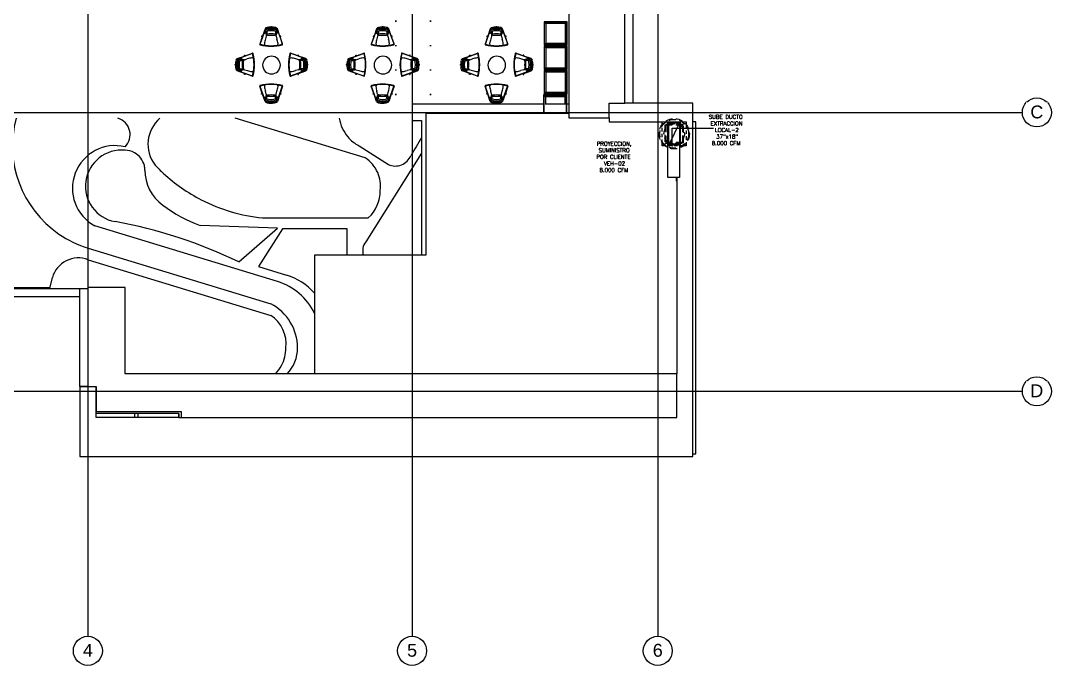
# Model space of a CAD drawing. Header units: inches. Extents: x -3 to 209, y -384 to 20.
# Drawn here: x 159.54 to 203.93, y -300.63 to -272.89 of the extents above; entities that cross this region are included whole.
import ezdxf
from ezdxf import colors
from ezdxf.entities.mleader import LeaderData, LeaderLine
from ezdxf.math import Vec2, Vec3

# ---------------------------------------------------------------- set-up
doc = ezdxf.new("R2010")
doc.units = ezdxf.units.IN
doc.header["$MEASUREMENT"] = 0
doc.linetypes.add('-$0$HIDDEN', pattern=[0.375, 0.25, -0.125])
for name, color, linetype, lineweight in [('A-DETL', 253, 'Continuous', 9), ('A-FLOR', 253, 'Continuous', 9), ('I-FURN', 253, 'Continuous', 9), ('I-FURN-PNLS', 253, 'Continuous', 9), ('L-SITE', 253, 'Continuous', 9), ('S-BEAM', 253, 'Continuous', 13), ('S-COLS', 6, 'Continuous', 13), ('S-GRID', 253, 'Continuous', 9), ('S-GRID-IDEN', 253, 'Continuous', 9)]:
    doc.layers.add(name, color=color, linetype=linetype, lineweight=lineweight)
for name, color, linetype in [('A-WALL', 253, 'Continuous'), ('Hvac Equipos', 3, 'Continuous'), ('NFF-FURN', 253, 'Continuous'), ('PROYECTADOS', 253, 'Continuous')]:
    doc.layers.add(name, color=color, linetype=linetype)
doc.styles.add('Arial_1', font='arial.ttf', dxfattribs={"height": 0.553237})
doc.styles.get("Standard").update_dxf_attribs({"font": 'arial.ttf'})
doc.styles.add('TX1_100', font='romans.shx', dxfattribs={"height": 0.14})

# ---------------------------------------------------------------- blocks, each defined once
blk = doc.blocks.new('veh-01')
at = {"layer": 'Hvac Equipos', "color": 251, "linetype": '-$0$HIDDEN', "true_color": 0x636466}
for p, q in [((46.31, 58.99), (46.31, 59.091)), ((46.31, 59.091), (46.411, 59.091)), ((47.078, 58.996), (46.405, 58.996)), ((46.405, 58.996), (46.405, 58.323)), ((47.047, 58.964), (46.437, 58.964)), ((46.437, 58.964), (46.437, 58.354)), ((47.047, 58.354), (47.047, 58.964)), ((47.073, 59.091), (47.174, 59.091)), ((47.078, 58.323), (47.078, 58.996)), ((47.174, 59.091), (47.174, 58.99)), ((46.31, 58.227), (46.31, 58.328)), ((46.411, 58.227), (46.31, 58.227)), ((46.405, 58.323), (47.078, 58.323)), ((46.437, 58.354), (47.047, 58.354)), ((47.174, 58.227), (47.073, 58.227)), ((47.174, 58.328), (47.174, 58.227))]:
    blk.add_line(p, q, dxfattribs=at)
at = {"layer": 'Hvac Equipos', "color": 251, "linetype": '-$0$HIDDEN', "ltscale": 0.5, "true_color": 0x636466}
for p, q in [((46.31, 58.328), (46.31, 58.99)), ((46.411, 59.091), (47.073, 59.091)), ((47.174, 58.99), (47.174, 58.328)), ((47.073, 58.227), (46.411, 58.227))]:
    blk.add_line(p, q, dxfattribs=at)
at = {"layer": 'Hvac Equipos', "color": 251, "linetype": '-$0$HIDDEN', "true_color": 0x636466}
for radius in [0.544, 0.518, 0.367]:
    blk.add_circle((46.742, 58.659), radius, dxfattribs=at)
blk = doc.blocks.new('rr')
at = {"linetype": 'ByBlock', "lineweight": -2}
for p, q in [((-0.0127, -0.0127), (0.0127, 0.0127)), ((-0.0127, -0.0127), (-0.0127, 0.0127)), ((-0.0127, 0.0127), (0.0127, 0.0127)), ((0.0127, 0.0127), (0.0127, -0.0127)), ((0.0127, -0.0127), (-0.0127, -0.0127))]:
    blk.add_line(p, q, dxfattribs=at)
blk = doc.blocks.new('20170303 - Modelo Est RT 16 Arpro CENTRAL_rvt-1-Borde De Placa SobreCubierta')
at = {"layer": 'A-FLOR', "linetype": 'ByBlock', "lineweight": -2}
for p, q in [((14.405, -1.505), (14.405, -1.455)), ((14.405, -1.455), (14.405, -1.505)), ((15.905, -1.455), (15.905, -1.505)), ((15.905, -1.505), (15.905, -1.455)), ((14.405, -2.555), (14.405, -2.505)), ((14.405, -2.505), (14.405, -2.555)), ((15.905, -2.505), (15.905, -2.555)), ((15.905, -2.555), (15.905, -2.505)), ((14.405, -3.605), (14.405, -3.555)), ((14.405, -3.555), (14.405, -3.605)), ((15.905, -3.555), (15.905, -3.605)), ((15.905, -3.605), (15.905, -3.555)), ((14.405, -4.655), (14.405, -4.605)), ((14.405, -4.605), (14.405, -4.655)), ((15.905, -4.605), (15.905, -4.655)), ((15.905, -4.655), (15.905, -4.605)), ((21.85, -5.456), (15.702, -5.456)), ((15.702, -5.456), (15.702, -11.542)), ((26.118, -8.205), (26.118, -5.805)), ((26.123, -8.205), (26.123, -5.805)), ((26.123, -8.205), (26.123, -5.805)), ((26.62, -5.805), (26.62, -8.205)), ((27.329, -5.805), (27.19, -5.805)), ((27.329, -20.09), (27.329, -5.805)), ((26.496, -8.205), (26.118, -8.205)), ((15.702, -11.542), (10.902, -11.542)), ((10.902, -11.542), (10.902, -16.65)), ((0.799, -17.2), (0.799, -17.204)), ((3.154, -18.529), (1.499, -18.529)), ((3.154, -18.36), (3.154, -18.529)), ((3.154, -18.529), (3.154, -18.529)), ((3.304, -18.529), (3.304, -18.36)), ((5.065, -18.36), (5.065, -18.529)), ((27.19, -20.09), (27.329, -20.09))]:
    blk.add_line(p, q, dxfattribs=at)
at = {"layer": 'S-BEAM', "linetype": 'ByBlock', "lineweight": -2}
for p, q in [((20.771, -5.055), (15.105, -5.055)), ((15.105, -5.055), (15.105, -5.755)), ((21.71, -5.055), (20.833, -5.055)), ((21.85, -5.055), (21.771, -5.055)), ((15.105, -5.755), (15.505, -5.755)), ((15.505, -5.755), (15.505, -10.698)), ((15.505, -10.698), (15.505, -10.746)), ((15.505, -10.746), (15.505, -10.774)), ((15.505, -10.774), (15.505, -10.78)), ((15.505, -10.781), (15.505, -10.793)), ((15.505, -10.794), (15.505, -10.812)), ((15.505, -10.812), (15.505, -10.865)), ((15.505, -10.865), (15.505, -10.914)), ((15.505, -10.914), (15.505, -10.966)), ((15.505, -10.966), (15.505, -10.996)), ((15.505, -10.996), (15.505, -11.042)), ((15.505, -11.042), (15.505, -11.095)), ((15.505, -11.095), (15.505, -11.198)), ((15.505, -11.198), (15.505, -11.233)), ((15.505, -11.233), (15.505, -11.542))]:
    blk.add_line(p, q, dxfattribs=at)
at = {"layer": 'S-COLS', "linetype": 'ByBlock', "lineweight": -2}
for p, q in [((26.496, -8.355), (26.496, -8.205)), ((26.496, -8.205), (26.502, -8.205)), ((26.502, -8.355), (26.496, -8.355))]:
    blk.add_line(p, q, dxfattribs=at)
blk = doc.blocks.new('Seating-Lounge_Chair-Teknion-BBMC_Metropolitan-R2011 - Lounge Chair-922804-Borde De Placa SobreCubierta')
at = {"layer": 'I-FURN', "linetype": 'ByBlock', "lineweight": -2}
for p, q in [((-0.383, 0.015), (-0.492, 0.33)), ((-0.28, -0.242), (-0.478, 0.312)), ((-0.415, 0.015), (-0.383, 0.015)), ((-0.415, -0.016), (-0.415, 0.015)), ((-0.372, -0.016), (-0.383, 0.015)), ((-0.216, -0.014), (-0.247, 0.111)), ((0.216, -0.014), (0.248, 0.114)), ((0.28, -0.242), (0.478, 0.312)), ((0.372, -0.016), (0.383, 0.015)), ((0.492, 0.33), (0.383, 0.015)), ((0.383, 0.015), (0.415, 0.015)), ((0.415, 0.015), (0.415, -0.016)), ((-0.372, -0.016), (-0.415, -0.016)), ((-0.266, -0.326), (-0.372, -0.016)), ((-0.015, -0.416), (-0.017, -0.4)), ((0.015, -0.416), (-0.015, -0.416)), ((0.017, -0.4), (0.015, -0.416)), ((0.372, -0.016), (0.266, -0.326)), ((0.415, -0.016), (0.372, -0.016))]:
    blk.add_line(p, q, dxfattribs=at)
for centre, radius, start, end in [((-0.469, 0.338), 0.0241, 104.0498, 199), ((-0.46, 0.319), 0.0195, 107.9097, 199.6651), ((0, -1.535), 1.955, 75.9502, 104.0498), ((0, -1.298), 1.7, 74.0922, 105.9078), ((-0.23, 0.32), 0.0658, 97.7889, 187.7889), ((0.746, 0.454), 1.05, 187.7889, 199.02), ((0.23, 0.32), 0.0658, 352.2111, 82.2111), ((-0.746, 0.454), 1.05, 341.1446, 352.2111), ((0.46, 0.319), 0.0195, 340.3349, 72.0903), ((0.469, 0.338), 0.0241, 341, 75.9502), ((0, 0.28), 0.583, 240.7025, 299.2975), ((-0.137, -0.193), 0.151, 198.9113, 215.0887), ((-0.169, -0.269), 0.112, 210.3775, 267.1506), ((-0.168, -0.215), 0.113, 215.0887, 258.9113), ((0, 0.341), 0.586, 247.077, 292.923), ((-0.166, -0.008), 0.0506, 186.4293, 277.5707), ((0.671, 0.144), 0.901, 190.3666, 192.7696), ((-0.152, -0.046), 0.0568, 190.1443, 244.8434), ((0, 0.646), 0.99, 258.9113, 281.0887), ((0, 1.981), 2.086, 265.1543, 274.8457), ((0.004, 0.462), 0.862, 258.0984, 268.6064), ((0, -1.257), 1.209, 82.49, 97.5707), ((-0.001, -0.008), 0.392, 267.603, 272.679), ((0.004, 0.462), 0.862, 270.9183, 282.6323), ((0.166, -0.008), 0.0506, 261.0991, 353.5707), ((0.152, -0.046), 0.0568, 295.1566, 349.8557), ((0.168, -0.215), 0.113, 281.0887, 324.9113), ((0.169, -0.269), 0.112, 282.045, 329.6225), ((-0.671, 0.144), 0.901, 347.2304, 349.6334), ((0.137, -0.193), 0.151, 324.9113, 341.0887)]:
    blk.add_arc(centre, radius, start, end, dxfattribs=at)
for points, knots in [([(-0.317, -0.138), (-0.292, -0.135), (-0.249, -0.147), (-0.212, -0.156), (-0.219, -0.114), (-0.219, -0.061), (-0.208, -0.056)], [0, 0, 0, 0, 0.1221935, 0.2623978, 0.4124405, 0.5340575, 0.5340575, 0.5340575, 0.5340575]), ([(-0.301, -0.184), (-0.274, -0.176), (-0.227, -0.201), (-0.184, -0.213), (-0.18, -0.171), (-0.183, -0.116), (-0.176, -0.097)], [0, 0, 0, 0, 0.1414553, 0.2981065, 0.4572853, 0.5889724, 0.5889724, 0.5889724, 0.5889724]), ([(0.301, -0.184), (0.274, -0.176), (0.227, -0.201), (0.184, -0.213), (0.18, -0.171), (0.183, -0.116), (0.176, -0.097)], [0, 0, 0, 0, 0.1414553, 0.2981065, 0.4572853, 0.5889724, 0.5889724, 0.5889724, 0.5889724]), ([(0.317, -0.138), (0.292, -0.135), (0.249, -0.147), (0.212, -0.156), (0.219, -0.114), (0.219, -0.061), (0.208, -0.056)], [0, 0, 0, 0, 0.1221935, 0.2623978, 0.4124405, 0.5340575, 0.5340575, 0.5340575, 0.5340575])]:
    blk.add_open_spline(points, degree=3, knots=knots, dxfattribs=at)
blk = doc.blocks.new('Haworth_Compose-Table-Round - 30_ Diameter-923418-Borde De Placa SobreCubierta')
at = {"layer": 'I-FURN-PNLS', "linetype": 'ByBlock', "lineweight": -2}
for start, end in [(0, 180), (180, 0)]:
    blk.add_arc((0, -0.1397), 0.381, start, end, dxfattribs=at)
blk = doc.blocks.new('Seating-Lounge_Chair-Teknion-BBMC_Metropolitan-R2011 - Lounge Chair-918714-Borde De Placa SobreCubierta')
at = {"layer": 'I-FURN', "linetype": 'ByBlock', "lineweight": -2}
for p, q in [((-0.28, 0.242), (-0.478, -0.312)), ((-0.372, 0.016), (-0.415, 0.016)), ((-0.415, 0.016), (-0.415, -0.015)), ((-0.372, 0.016), (-0.383, -0.015)), ((-0.266, 0.326), (-0.372, 0.016)), ((-0.216, 0.014), (-0.247, -0.111)), ((-0.015, 0.416), (-0.017, 0.4)), ((0.015, 0.416), (-0.015, 0.416)), ((0.017, 0.4), (0.015, 0.416)), ((0.216, 0.014), (0.248, -0.114)), ((0.372, 0.016), (0.266, 0.326)), ((0.28, 0.242), (0.478, -0.312)), ((0.415, 0.016), (0.372, 0.016)), ((0.372, 0.016), (0.383, -0.015)), ((0.415, -0.015), (0.415, 0.016)), ((-0.383, -0.015), (-0.492, -0.33)), ((-0.415, -0.015), (-0.383, -0.015)), ((0.492, -0.33), (0.383, -0.015)), ((0.383, -0.015), (0.415, -0.015))]:
    blk.add_line(p, q, dxfattribs=at)
for centre, radius, start, end in [((0, -0.28), 0.583, 60.7025, 119.2975), ((-0.137, 0.193), 0.151, 144.9113, 161.0887), ((-0.169, 0.269), 0.112, 92.8494, 149.6225), ((-0.168, 0.215), 0.113, 101.0887, 144.9113), ((0, -0.341), 0.586, 67.077, 112.923), ((-0.166, 0.008), 0.0506, 82.4293, 173.5707), ((0.671, -0.144), 0.901, 167.2304, 169.6334), ((-0.152, 0.046), 0.0568, 115.1566, 169.8557), ((0, -0.646), 0.99, 78.9113, 101.0887), ((0, -1.981), 2.086, 85.1543, 94.8457), ((0.004, -0.462), 0.862, 91.3936, 101.9016), ((0, 1.257), 1.209, 262.4293, 277.51), ((-0.001, 0.008), 0.392, 87.321, 92.397), ((0.004, -0.462), 0.862, 77.3677, 89.0817), ((0.166, 0.008), 0.0506, 6.4293, 98.9009), ((0.152, 0.046), 0.0568, 10.1443, 64.8434), ((0.168, 0.215), 0.113, 35.0887, 78.9113), ((0.169, 0.269), 0.112, 30.3775, 77.955), ((-0.671, -0.144), 0.901, 10.3666, 12.7696), ((0.137, 0.193), 0.151, 18.9113, 35.0887), ((-0.469, -0.338), 0.0241, 161, 255.9502), ((-0.46, -0.319), 0.0195, 160.3349, 252.0903), ((0, 1.535), 1.955, 255.9502, 284.0498), ((0, 1.298), 1.7, 254.0922, 285.9078), ((-0.23, -0.32), 0.0658, 172.2111, 262.2111), ((0.746, -0.454), 1.05, 160.98, 172.2111), ((0.23, -0.32), 0.0658, 277.7889, 7.7889), ((-0.746, -0.454), 1.05, 7.7889, 18.8554), ((0.46, -0.319), 0.0195, 287.9097, 19.6651), ((0.469, -0.338), 0.0241, 284.0498, 19)]:
    blk.add_arc(centre, radius, start, end, dxfattribs=at)
for points, knots in [([(-0.317, 0.138), (-0.292, 0.135), (-0.249, 0.147), (-0.212, 0.156), (-0.219, 0.114), (-0.219, 0.061), (-0.208, 0.056)], [0, 0, 0, 0, 0.1221935, 0.2623978, 0.4124405, 0.5340575, 0.5340575, 0.5340575, 0.5340575]), ([(-0.301, 0.184), (-0.274, 0.176), (-0.227, 0.201), (-0.184, 0.213), (-0.18, 0.171), (-0.183, 0.116), (-0.176, 0.097)], [0, 0, 0, 0, 0.1414553, 0.2981065, 0.4572853, 0.5889724, 0.5889724, 0.5889724, 0.5889724]), ([(0.301, 0.184), (0.274, 0.176), (0.227, 0.201), (0.184, 0.213), (0.18, 0.171), (0.183, 0.116), (0.176, 0.097)], [0, 0, 0, 0, 0.1414553, 0.2981065, 0.4572853, 0.5889724, 0.5889724, 0.5889724, 0.5889724]), ([(0.317, 0.138), (0.292, 0.135), (0.249, 0.147), (0.212, 0.156), (0.219, 0.114), (0.219, 0.061), (0.208, 0.056)], [0, 0, 0, 0, 0.1221935, 0.2623978, 0.4124405, 0.5340575, 0.5340575, 0.5340575, 0.5340575])]:
    blk.add_open_spline(points, degree=3, knots=knots, dxfattribs=at)
blk = doc.blocks.new('Drewza039s_Parametric_Planter_5378 - Drewza039s_Parametric_Planter_5378-V167-Borde De Placa SobreCubierta')
at = {"layer": 'L-SITE', "linetype": 'ByBlock', "lineweight": -2}
for p, q in [((0.515, 0.4825), (-0.485, 0.4825)), ((-0.485, 0.4825), (-0.485, -0.5175)), ((-0.485, 0.4825), (-0.485, -0.5175)), ((0.515, 0.4825), (-0.485, 0.4825)), ((-0.46, -0.4925), (-0.46, 0.4575)), ((-0.46, 0.4575), (0.49, 0.4575)), ((-0.41, 0.4075), (-0.46, 0.4575)), ((0.49, 0.4575), (0.44, 0.4075)), ((0.49, 0.4575), (0.49, -0.4925)), ((0.515, -0.5175), (0.515, 0.4825)), ((0.515, -0.5175), (0.515, 0.4825)), ((-0.41, 0.4075), (-0.41, -0.4425)), ((0.44, 0.4075), (-0.41, 0.4075)), ((0.44, -0.4425), (0.44, 0.4075)), ((-0.41, -0.4425), (-0.46, -0.4925)), ((-0.41, -0.4425), (0.44, -0.4425)), ((0.44, -0.4425), (0.49, -0.4925)), ((-0.485, -0.5175), (0.515, -0.5175)), ((-0.485, -0.5175), (0.515, -0.5175)), ((0.49, -0.4925), (-0.46, -0.4925))]:
    blk.add_line(p, q, dxfattribs=at)
blk = doc.blocks.new('Drewza039s_Parametric_Planter_5378 - Drewza039s_Parametric_Planter_5378-V207-Borde De Placa SobreCubierta')
at = {"layer": 'L-SITE', "linetype": 'ByBlock', "lineweight": -2}
for p, q in [((0.515, 0.482), (-0.485, 0.482)), ((-0.485, 0.482), (-0.485, -0.321)), ((-0.485, 0.482), (-0.485, -0.321)), ((0.515, 0.482), (-0.485, 0.482)), ((-0.46, -0.321), (-0.46, 0.457)), ((-0.46, 0.457), (0.49, 0.457)), ((-0.41, 0.407), (-0.46, 0.457)), ((0.49, 0.457), (0.44, 0.407)), ((0.49, 0.457), (0.49, -0.321)), ((0.515, -0.321), (0.515, 0.482)), ((0.515, -0.321), (0.515, 0.482)), ((-0.41, 0.407), (-0.41, 0.08)), ((0.44, 0.407), (-0.41, 0.407)), ((0.44, 0.08), (0.44, 0.407))]:
    blk.add_line(p, q, dxfattribs=at)
blk = doc.blocks.new('Grid - M_Grid Head - Circle-24584-Borde De Placa SobreCubierta')
at = {"layer": 'S-GRID-IDEN', "linetype": 'ByBlock', "lineweight": -2}
blk.add_circle((0, 0), 0.005, dxfattribs=at)
blk = doc.blocks.new('CB TEC 23-03-2017')
at = {"layer": 'A-DETL', "linetype": 'ByBlock', "lineweight": -2}
for p, q in [((275.354, 5575.621), (275.354, 5560.941)), ((277.774, 5561.571), (277.774, 5572.771)), ((277.094, 5560.941), (277.094, 5561.571)), ((277.094, 5561.571), (277.774, 5561.571)), ((275.354, 5560.941), (277.094, 5560.941)), ((256.253, 5553.631), (254.653, 5553.631)), ((254.653, 5553.631), (254.653, 5549.371)), ((256.253, 5549.926), (256.253, 5553.631)), ((280.006, 5549.926), (256.253, 5549.926)), ((280.006, 5548.046), (280.006, 5549.926)), ((254.653, 5549.371), (255.008, 5549.371)), ((255.008, 5549.371), (255.003, 5548.296)), ((255.003, 5548.296), (258.665, 5548.296)), ((258.665, 5548.296), (258.665, 5548.046)), ((258.665, 5548.046), (280.006, 5548.046))]:
    blk.add_line(p, q, dxfattribs=at)
at = {"layer": 'A-FLOR', "linetype": 'ByBlock', "lineweight": -2}
for p, q in [((280.694, 5561.571), (277.774, 5561.571)), ((280.694, 5546.371), (280.694, 5561.571)), ((266.587, 5559.217), (260.996, 5560.921)), ((277.094, 5560.941), (277.094, 5560.771)), ((277.094, 5560.771), (280.126, 5560.771)), ((280.126, 5560.771), (280.126, 5558.371)), ((266.329, 5559.732), (267.588, 5558.927)), ((269.009, 5559.417), (266.611, 5555.606)), ((280.126, 5558.371), (280.006, 5558.371)), ((280.006, 5558.371), (280.006, 5549.926)), ((262.168, 5556.635), (266.725, 5556.635)), ((262.814, 5553.895), (254.948, 5556.292)), ((262.808, 5556.184), (259.488, 5556.3)), ((261.148, 5554.74), (262.808, 5556.184)), ((263.027, 5556.165), (262.002, 5554.535)), ((265.817, 5556.165), (263.027, 5556.165)), ((265.813, 5555.033), (265.817, 5556.165)), ((254.657, 5555.335), (262.522, 5552.939)), ((254.657, 5554.835), (262.522, 5552.439)), ((262.002, 5554.535), (263.205, 5554.169)), ((253.025, 5553.651), (253.121, 5554.064)), ((243.904, 5553.631), (253.02, 5553.631)), ((253.02, 5553.631), (253.024, 5553.649)), ((254.653, 5549.372), (254.303, 5549.372)), ((254.303, 5549.372), (254.303, 5546.371)), ((255.003, 5548.046), (255.003, 5549.371)), ((258.573, 5548.046), (255.003, 5548.046)), ((254.303, 5546.371), (280.694, 5546.371))]:
    blk.add_line(p, q, dxfattribs=at)
for centre, radius, start, end in [((255.995, 5559.728), 4.592, 164.9455, 235.599), ((255.995, 5559.728), 4.592, 164.9455, 235.599), ((255.731, 5560.214), 0.739, 314.9576, 73.1698), ((255.731, 5560.214), 0.739, 314.9576, 73.1698), ((258.695, 5559.804), 1.461, 130.1323, 217.8677), ((258.695, 5559.804), 1.461, 130.1323, 217.8677), ((267.084, 5561.175), 1.629, 188.9699, 220.1415), ((267.084, 5561.175), 1.629, 188.9699, 220.1415), ((267.084, 5561.175), 1.629, 220.1662, 242.3689), ((267.084, 5561.175), 1.629, 220.1662, 242.3689), ((292.868, 5545.681), 27.869, 148.8868, 150.7239), ((292.868, 5545.681), 27.869, 148.8856, 150.7239), ((255.822, 5557.906), 1.836, 76.4294, 241.5706), ((255.822, 5557.906), 1.836, 76.4294, 241.5706), ((256.096, 5557.998), 1.551, 84.1914, 259.8086), ((256.096, 5557.998), 1.551, 84.1914, 259.8086), ((256.253, 5558.692), 0.849, 61.5135, 90), ((256.253, 5558.692), 0.849, 61.5135, 90), ((256.253, 5558.692), 0.849, 12.8338, 61.5135), ((256.253, 5558.692), 0.849, 12.8338, 61.5135), ((265.796, 5557.995), 1.456, 23.8267, 57.0959), ((265.796, 5557.995), 1.456, 23.8267, 57.0959), ((267.883, 5559.602), 0.737, 246.4065, 336.6016), ((267.883, 5559.602), 0.737, 246.4065, 336.6016), ((256.253, 5558.692), 0.849, 0, 12.8338), ((256.253, 5558.692), 0.849, 0, 12.8338), ((258.974, 5558.692), 1.872, 180, 234), ((258.974, 5558.692), 1.872, 180, 234), ((262.898, 5563.968), 7.369, 223.3748, 227.3664), ((262.898, 5563.968), 7.369, 223.3748, 227.3664), ((265.796, 5557.995), 1.456, 353.115, 23.8267), ((265.796, 5557.995), 1.456, 353.115, 23.8267), ((262.898, 5563.968), 7.369, 227.3664, 242.8222), ((262.898, 5563.968), 7.369, 227.3664, 242.8222), ((265.627, 5557.819), 1.615, 312.8468, 0.0411), ((265.627, 5557.819), 1.615, 312.8468, 0.0411), ((262.898, 5563.968), 7.369, 242.8222, 264.3178), ((262.898, 5563.968), 7.369, 242.8222, 264.3178), ((262.032, 5562.901), 7.075, 234, 248.9229), ((262.032, 5562.901), 7.075, 234, 248.9229), ((252.175, 5536.187), 20.609, 64.1914, 79.8086), ((252.175, 5536.187), 20.609, 64.1914, 79.8086), ((255.995, 5559.728), 4.592, 235.599, 253.0545), ((255.995, 5559.728), 4.592, 235.599, 253.0545), ((267.128, 5555.22), 0.645, 143.2494, 196.8408), ((267.128, 5555.22), 0.645, 143.2494, 196.8408), ((254.247, 5553.736), 1.173, 69.5801, 163.7243), ((262.445, 5551.675), 2.607, 41.2191, 73.0545), ((262.445, 5551.675), 2.607, 41.2191, 73.0545), ((262.054, 5551.401), 2.607, 25.5536, 73.0545), ((262.054, 5551.401), 2.607, 25.5534, 73.0545), ((261.538, 5551.04), 2.139, 0.0411, 62.6088), ((261.538, 5551.04), 2.139, 0.0411, 62.6088), ((261.731, 5551.216), 1.456, 353.115, 57.0959), ((261.562, 5551.04), 1.615, 331.8076, 0.0411), ((262.062, 5551.04), 1.615, 316.3607, 0.0411), ((262.062, 5551.04), 1.615, 316.3607, 0.0411), ((261.562, 5551.04), 1.615, 316.3607, 331.8076)]:
    blk.add_arc(centre, radius, start, end, dxfattribs=at)
at = {"layer": 'A-WALL', "linetype": 'ByBlock', "lineweight": -2}
for p, q in [((278.116, 5572.771), (278.116, 5561.571)), ((243.904, 5553.591), (254.653, 5553.591)), ((254.303, 5553.241), (244.254, 5553.241)), ((254.303, 5549.376), (254.303, 5553.591)), ((254.303, 5549.376), (254.653, 5549.376)), ((258.573, 5548.216), (255.003, 5548.216)), ((258.573, 5548.046), (258.573, 5548.216)), ((258.573, 5548.046), (258.665, 5548.046))]:
    blk.add_line(p, q, dxfattribs=at)
at = {"linetype": 'ByBlock', "lineweight": -2}
blk.add_blockref('20170303 - Modelo Est RT 16 Arpro CENTRAL_rvt-1-Borde De Placa SobreCubierta', (253.504, 5566.575), dxfattribs=at)
at = {"layer": 'I-FURN', "linetype": 'ByBlock', "lineweight": -2}
for name, p in [('Seating-Lounge_Chair-Teknion-BBMC_Metropolitan-R2011 - Lounge Chair-918714-Borde De Placa SobreCubierta', (262.543, 5564.443)), ('Seating-Lounge_Chair-Teknion-BBMC_Metropolitan-R2011 - Lounge Chair-918714-Borde De Placa SobreCubierta', (267.343, 5564.443)), ('Seating-Lounge_Chair-Teknion-BBMC_Metropolitan-R2011 - Lounge Chair-918714-Borde De Placa SobreCubierta', (272.243, 5564.443)), ('Seating-Lounge_Chair-Teknion-BBMC_Metropolitan-R2011 - Lounge Chair-922804-Borde De Placa SobreCubierta', (262.543, 5561.971)), ('Seating-Lounge_Chair-Teknion-BBMC_Metropolitan-R2011 - Lounge Chair-922804-Borde De Placa SobreCubierta', (267.343, 5561.971)), ('Seating-Lounge_Chair-Teknion-BBMC_Metropolitan-R2011 - Lounge Chair-922804-Borde De Placa SobreCubierta', (272.243, 5561.971))]:
    blk.add_blockref(name, p, dxfattribs=at)
for name, p, rotation in [('Seating-Lounge_Chair-Teknion-BBMC_Metropolitan-R2011 - Lounge Chair-922804-Borde De Placa SobreCubierta', (261.403, 5563.224), 269.9999999999996), ('Seating-Lounge_Chair-Teknion-BBMC_Metropolitan-R2011 - Lounge Chair-918714-Borde De Placa SobreCubierta', (263.709, 5563.224), 270.0000000000004), ('Seating-Lounge_Chair-Teknion-BBMC_Metropolitan-R2011 - Lounge Chair-922804-Borde De Placa SobreCubierta', (266.203, 5563.224), 269.9999999999996), ('Seating-Lounge_Chair-Teknion-BBMC_Metropolitan-R2011 - Lounge Chair-918714-Borde De Placa SobreCubierta', (268.509, 5563.224), 270.0000000000004), ('Seating-Lounge_Chair-Teknion-BBMC_Metropolitan-R2011 - Lounge Chair-922804-Borde De Placa SobreCubierta', (271.103, 5563.224), 269.9999999999996), ('Seating-Lounge_Chair-Teknion-BBMC_Metropolitan-R2011 - Lounge Chair-918714-Borde De Placa SobreCubierta', (273.409, 5563.224), 270.0000000000004)]:
    blk.add_blockref(name, p, dxfattribs=dict(at, rotation=rotation))
at = {"layer": 'I-FURN-PNLS', "linetype": 'ByBlock', "lineweight": -2, "rotation": 269.9999999999996}
for p in [(262.696, 5563.207), (267.496, 5563.207), (272.396, 5563.207)]:
    blk.add_blockref('Haworth_Compose-Table-Round - 30_ Diameter-923418-Borde De Placa SobreCubierta', p, dxfattribs=at)
at = {"layer": 'L-SITE', "linetype": 'ByBlock', "lineweight": -2}
for name, p in [('Drewza039s_Parametric_Planter_5378 - Drewza039s_Parametric_Planter_5378-V167-Borde De Placa SobreCubierta', (274.775, 5564.589)), ('Drewza039s_Parametric_Planter_5378 - Drewza039s_Parametric_Planter_5378-V167-Borde De Placa SobreCubierta', (274.775, 5563.539)), ('Drewza039s_Parametric_Planter_5378 - Drewza039s_Parametric_Planter_5378-V167-Borde De Placa SobreCubierta', (274.775, 5562.489)), ('Drewza039s_Parametric_Planter_5378 - Drewza039s_Parametric_Planter_5378-V207-Borde De Placa SobreCubierta', (274.76, 5561.441))]:
    blk.add_blockref(name, p, dxfattribs=at)
at = {"layer": 'S-GRID-IDEN', "linetype": 'ByBlock', "lineweight": -2, "xscale": 125, "yscale": 125, "zscale": 125}
for p, rotation in [((295.512, 5561.171), 269.9999999999996), ((295.512, 5549.171), 269.9999999999996), ((254.649, 5538.003), 180), ((268.609, 5538.003), 180), ((279.187, 5538.003), 180)]:
    blk.add_blockref('Grid - M_Grid Head - Circle-24584-Borde De Placa SobreCubierta', p, dxfattribs=dict(at, rotation=rotation))
at = {"layer": 'S-GRID-IDEN', "linetype": 'ByBlock', "lineweight": -2, "char_height": 0.553, "attachment_point": 2, "line_spacing_factor": 0.938532, "style": 'Arial_1', "bg_fill": 3, "box_fill_scale": 1.25, "bg_fill_color": 0, "bg_fill_transparency": 0}
for s, insert, width in [('C', (295.509, 5561.469), 0.66143), ('D', (295.509, 5549.469), 0.66143), ('4', (254.649, 5538.304), 0.51295), ('5', (268.609, 5538.304), 0.51295), ('6', (279.187, 5538.304), 0.51295)]:
    blk.add_mtext(s, dxfattribs=dict(at, insert=insert, width=width))
at = {"layer": 'S-GRID', "linetype": 'ByBlock', "lineweight": -2}
for p, q in [((254.649, 5595.822), (254.649, 5538.628)), ((268.609, 5595.822), (268.609, 5538.628)), ((279.187, 5595.822), (279.187, 5538.628)), ((209.833, 5561.171), (294.887, 5561.171)), ((209.833, 5549.171), (294.887, 5549.171))]:
    blk.add_line(p, q, dxfattribs=at)

msp = doc.modelspace()

# ---------------------------------------------------------------- block references
at = {"layer": 'NFF-FURN'}
msp.add_blockref('CB TEC 23-03-2017', (-92.209, -5838.01), dxfattribs=at)

# ---------------------------------------------------------------- next in the draw order: linework, layer by layer
at = {"layer": 'PROYECTADOS'}
msp.add_lwpolyline([(187.432, -277.264), (187.94, -277.264), (187.94, -278.254), (187.432, -278.254)], close=True, dxfattribs=at)

# ---------------------------------------------------------------- next in the draw order: block references
at = {"layer": 'PROYECTADOS', "xscale": 1.2, "yscale": 1.2, "zscale": 1.2}
msp.add_blockref('veh-01', (131.596, -348.15), dxfattribs=at)
at = {"layer": 'PROYECTADOS', "xscale": 18, "yscale": 37, "zscale": 12, "rotation": 180.0000002605476}
msp.add_blockref('rr', (187.686, -277.759), dxfattribs=at)

# ---------------------------------------------------------------- next in the draw order: texts
at = {"layer": 'PROYECTADOS', "char_height": 0.17, "attachment_point": 1, "rotation": 0, "style": 'TX1_100'}
for s, insert in [('\\pi1.1205;SUBE DUCTO \\P\\pi1.1974;EXTRACCION\\P\\pi1.3836;LOCAL-2\\P\\pi1.4403;37"x18"\\P\\pi1.25;8.000 CFM', (188.057, -276.944)), ('\\pi1.1286;PROYECCION,\\P\\pi1.2096;SUMINISTRO \\P\\pi1.1124;POR CLIENTE\\P\\pi1.4362;VEH-02\\P\\pi1.25;8.000 CFM', (183.223, -278.1))]:
    msp.add_mtext_dynamic_manual_height_columns(s, width=3.85197, gutter_width=12.5, heights=[3.459], dxfattribs=dict(at, insert=insert))

# ---------------------------------------------------------------- next in the draw order: leaders
at = {"layer": 'PROYECTADOS'}
ml = msp.add_multileader_mtext('Standard', dxfattribs=at)
ml.set_content('', color=256)
ml.set_leader_properties()
ml.build(insert=Vec2(0, 0))
ml.multileader.update_dxf_attribs({"dogleg_length": 2.302, "arrow_head_size": 0.1})
ctx = ml.context
ctx.base_point, ctx.arrow_head_size, ctx.plane_origin = Vec3(189.385, -277.519), 0.1, Vec3(187.601, -279.175)
notes = []
notes.append((ctx, [(0, (1, 1, 0), (187.601, -277.519), (1, 0), 1.784, [(0, [(187.601, -278.395)], 0, [])])]))
ctx.mtext.insert, ctx.mtext.flow_direction = Vec3(191.385, -275.519), 5
for ctx, leaders in notes:
    for number, flags, end, landing, length, lines in leaders:
        leader = LeaderData()
        leader.index, (leader.has_last_leader_line, leader.has_dogleg_vector, leader.attachment_direction) = number, flags
        leader.last_leader_point, leader.dogleg_vector, leader.dogleg_length = Vec3(end), Vec3(landing), length
        for number, points, colour, breaks in lines:
            line = LeaderLine()
            line.index, line.vertices, line.color, line.breaks = number, Vec3.list(points), colors.encode_raw_color(colour), breaks
            leader.lines.append(line)
        ctx.leaders.append(leader)

doc.saveas('drawing.dxf')
